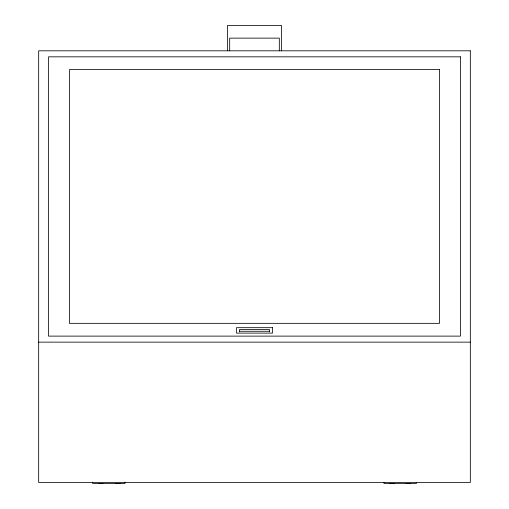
<?xml version="1.0" encoding="UTF-8"?>
<svg xmlns="http://www.w3.org/2000/svg" width="509" height="509" viewBox="0 0 509 509"><rect width="100%" height="100%" fill="white"/><g stroke="black" fill="none" stroke-linecap="round" stroke-linejoin="round"><path stroke-width="0.76" d="M239.516 331.27L269.484 331.27M38.671 342.137L470.329 342.137M98.561 483.55L102.882 483.55M115.912 483.55L120.226 483.55M389.932 483.55L394.252 483.55M406.118 483.55L410.439 483.55M416.375 482.468L416.375 483.442L383.996 483.442L383.996 482.468M281.477 50.811L281.477 25.45L227.523 25.45L227.523 50.811M279.32 50.811L279.32 38.13L229.68 38.13L229.68 50.811M269.484 331.862L269.484 329.514L239.516 329.514L239.516 331.862M125.004 482.106L125.004 483.442L92.625 483.442L92.625 482.106M470.329 50.811L38.671 50.811L38.671 482.468L470.329 482.468L470.329 50.811M460.473 56.83L48.527 56.83L48.527 336.118L460.473 336.118L460.473 56.83M439.56 69.606L69.44 69.606L69.44 323.342L439.56 323.342L439.56 69.606M272.493 327.675L236.507 327.675L236.507 333.109L272.493 333.109L272.493 327.675"/></g></svg>
